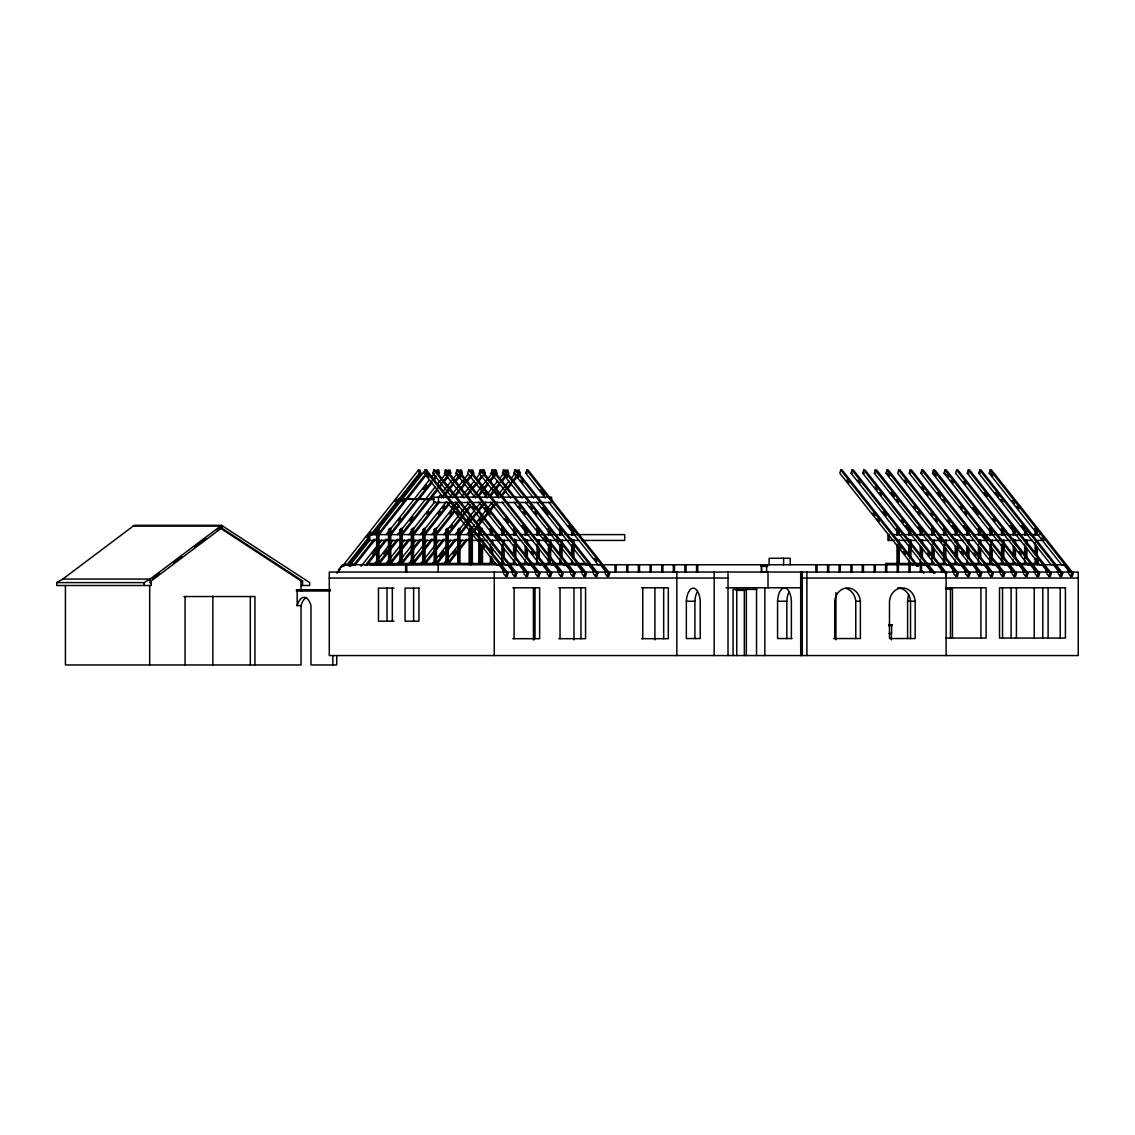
<?xml version="1.0" encoding="UTF-8"?>
<svg xmlns="http://www.w3.org/2000/svg" width="1135" height="1135" viewBox="0 0 1135 1135"><rect width="100%" height="100%" fill="white"/><g stroke="black" fill="none" stroke-linecap="round" stroke-linejoin="round"><path stroke-width="1.5" d="M443.785 498.01L424.206 473.252L425.114 470.06L426.76 470.032L427.668 473.238M452.482 498.01L432.903 473.252L433.811 470.06L435.244 470.06L516.822 573.218L515.914 576.41L514.481 576.41L512.311 573.657M464.031 498.01L444.452 473.252L445.374 470.06L446.793 470.06L528.385 573.218L527.463 576.41L526.044 576.41L523.873 573.657M475.593 498.01L456.015 473.252L456.923 470.06L458.356 470.06L539.934 573.218L539.026 576.41L537.593 576.41L535.422 573.657M547.113 573.657L549.297 576.41L550.716 576.41L551.638 573.218L470.046 470.06L468.627 470.06L467.705 473.252L487.284 498.01M498.847 498.01L479.268 473.252L480.176 470.06L481.609 470.06L563.187 573.218L562.279 576.41L560.846 576.41L558.675 573.657M510.679 498.01L491.1 473.252L492.022 470.06L493.441 470.06L575.034 573.218L574.111 576.41L572.693 576.41L570.508 573.657M522.1 498.01L502.507 473.252L503.429 470.06L504.848 470.06L586.44 573.218L585.532 576.41L584.099 576.41L581.929 573.657M533.507 498.01L513.928 473.252L514.836 470.06L516.269 470.06L597.847 573.218L596.939 576.41L595.506 576.41L593.335 573.657M545.339 498.01L525.76 473.252L526.683 470.06L528.101 470.06L609.694 573.218L608.771 576.41L607.353 576.41L605.182 573.657M426.533 470.06L508.125 573.218L507.217 576.41L505.784 576.41L506.707 573.218L425.114 470.06M514.481 576.41L515.403 573.218L433.811 470.06M526.044 576.41L526.952 573.218L445.374 470.06M537.593 576.41L538.515 573.218L456.923 470.06M549.297 576.41L550.205 573.218L468.627 470.06M560.846 576.41L561.768 573.218L480.176 470.06M572.693 576.41L573.601 573.218L492.022 470.06M584.099 576.41L585.007 573.218L503.429 470.06M595.506 576.41L596.428 573.218L514.836 470.06M607.353 576.41L608.261 573.218L526.683 470.06M918.314 566.337L842.156 470.06L840.737 470.06L839.815 473.252L912.71 565.414M923.975 565.414L851.094 473.252L852.002 470.06L853.435 470.06L935.013 573.218M935.666 565.414L862.784 473.252L863.707 470.06L865.125 470.06L946.718 573.218L945.795 576.41M947.228 565.414L874.347 473.252L875.255 470.06L876.674 470.06L958.266 573.218L957.358 576.41L955.925 576.41L953.755 573.657M958.919 565.414L886.038 473.252L886.946 470.06L888.379 470.06L969.971 573.218L969.049 576.41L967.63 576.41L965.445 573.657M977.15 573.657L979.321 576.41L980.753 576.41L981.661 573.218L900.069 470.06L898.65 470.06L897.728 473.252L970.624 565.414M982.172 565.414L909.291 473.252L910.199 470.06L911.632 470.06L993.21 573.218L992.302 576.41L990.869 576.41L988.698 573.657M993.721 565.414L920.84 473.252L921.762 470.06L923.181 470.06L1004.773 573.218L1003.851 576.41L1002.432 576.41L1000.261 573.657M1005.426 565.414L932.544 473.252L933.452 470.06L934.885 470.06L1016.463 573.218L1015.555 576.41L1014.122 576.41L1011.952 573.657M989.791 531.024L944.093 473.252L945.015 470.06L946.434 470.06L1028.026 573.218L1027.104 576.41L1025.685 576.41L1023.5 573.657M1035.063 573.657L1037.234 576.41L1038.667 576.41L1039.575 573.218L957.997 470.06L956.564 470.06L955.656 473.252L1028.537 565.414M1040.227 565.414L967.346 473.252L968.254 470.06L969.687 470.06L1051.28 573.218L1050.357 576.41L1048.939 576.41L1046.754 573.657M1051.648 565.414L978.753 473.252L979.675 470.06L981.094 470.06L1062.686 573.218L1061.778 576.41L1060.345 576.41L1058.175 573.657M955.925 576.41L956.848 573.218L875.255 470.06M1062.119 565.414L989.223 473.252L990.146 470.06L991.564 470.06L1073.157 573.218L1072.249 576.41L1070.816 576.41L1068.645 573.657M967.63 576.41L968.538 573.218L886.946 470.06M979.321 576.41L980.229 573.218L898.65 470.06M990.869 576.41L991.791 573.218L910.199 470.06M1002.432 576.41L1003.34 573.218L921.762 470.06M1014.122 576.41L1015.045 573.218L933.452 470.06M1025.685 576.41L1026.593 573.218L945.015 470.06M1037.234 576.41L1038.156 573.218L956.564 470.06M1048.939 576.41L1049.847 573.218L968.254 470.06M1060.345 576.41L1061.253 573.218L979.675 470.06M1070.816 576.41L1071.724 573.218L990.146 470.06M149.678 580.964L151.225 580.964L221.552 527.945L222.545 525.973M338.556 572.054L338.556 569.656L342.43 564.762L500.01 564.762M336.896 573.189L340.159 569.061M341.635 567.202L418.489 470.032L419.907 470.032L420.83 473.238L371.869 535.124M343.763 566.308L345.934 563.556M366.605 537.423L370.961 531.932M394.895 501.67L397.066 498.918M346.515 565.386L419.397 473.238L420.83 473.238M347.934 565.386L369.698 537.876M376.706 563.457L376.706 529.761L378.92 528.385L378.92 563.457M378.92 528.385L376.706 529.761M349.183 566.308L369.854 540.175M374.195 534.684L425.327 470.032M350.616 566.308L352.786 563.556M375.628 534.684L377.799 531.932M401.733 501.67L403.918 498.918M353.354 565.386L374.025 539.253M378.381 533.748L426.249 473.238M354.787 565.386L375.458 539.253M378.721 535.124L426.576 474.6M388.539 563.457L388.539 529.761L390.766 528.385L390.766 563.457M390.766 528.385L388.539 529.761M361.015 566.308L381.686 540.175M386.042 534.684L429.555 479.665M431.726 476.913L433.91 474.16M372.237 553.937L375.501 549.808M398.342 520.922L400.527 518.17M423.369 489.284L426.632 485.17M365.2 565.386L385.872 539.253M390.213 533.748L435.911 475.976M366.619 565.386L387.29 539.253M390.553 535.124L431.896 482.857M434.067 480.105L436.251 477.353M399.96 563.457L399.96 529.761L402.173 528.385L402.173 563.457M402.173 528.385L399.96 529.761M374.607 563.556L393.107 540.175M397.449 534.684L435.528 486.546M437.699 483.794L445.317 474.16M383.644 553.937L386.907 549.808M409.763 520.922L413.026 516.794M378.792 562.634L397.278 539.253M401.634 533.748L449.488 473.238L450.921 473.238L450.013 470.032L448.58 470.032L449.488 473.238M379.118 564.01L398.711 539.253M401.974 535.124L437.869 489.738M440.04 486.986L442.224 484.234M444.395 481.481L447.658 477.353M411.367 563.457L411.367 529.761L413.594 528.385L413.594 563.457M413.594 528.385L411.367 529.761M386.028 563.556L388.198 560.803M390.369 558.065L404.514 540.175M408.87 534.684L434.975 501.67M438.238 497.541L440.408 494.789M442.593 492.037L456.724 474.16M426.604 514.041L428.789 511.303M390.199 562.634L408.685 539.253M413.041 533.748L438.067 502.11M441.331 497.981L460.909 473.238L462.328 473.238L461.42 470.032L459.987 470.032L460.909 473.238M390.539 564.01L410.118 539.253M413.381 535.124L439.486 502.11M446.012 493.867L453.631 484.234M455.802 481.481L462.328 473.238M422.773 563.457L422.773 529.761L425.001 528.385L425.001 563.457M425.001 528.385L422.773 529.761M397.434 563.556L415.921 540.175M420.276 534.684L446.381 501.67M449.644 497.541L462.697 481.041M464.882 478.289L468.145 474.16M438.025 514.041L440.196 511.303M442.366 508.551L444.551 505.799M401.606 562.634L420.106 539.253M424.447 533.748L448.382 503.486M454.908 495.243L470.145 475.976M401.946 564.01L421.525 539.253M424.788 535.124L449.815 503.486M455.248 496.619L459.604 491.115M461.775 488.362L465.038 484.234M467.223 481.481L473.749 473.238L472.827 470.032L471.408 470.032L472.316 473.238L473.749 473.238M434.194 563.457L434.194 529.761L436.408 528.385L436.408 563.457M436.408 528.385L434.194 529.761M408.841 563.556L427.342 540.175M431.683 534.684L452.354 508.551M454.539 505.799L456.71 503.046M461.065 497.541L474.118 481.041M476.289 478.289L482.815 470.032L484.248 470.032L485.156 473.238L473.196 488.362M449.432 514.041L451.602 511.303M413.026 562.634L431.513 539.253M435.868 533.748L458.71 504.862M466.329 495.243L476.118 482.857M478.289 480.105L481.552 475.976M413.367 564.01L432.946 539.253M436.209 535.124L454.695 511.743M456.88 508.991L459.051 506.238M466.669 496.619L471.011 491.115M446.027 563.457L446.027 529.761L448.254 528.385L448.254 563.457M448.254 528.385L446.027 529.761M420.688 563.556L439.174 540.175M443.53 534.684L469.635 501.67M472.898 497.541L494.661 470.032L496.08 470.032L497.002 473.238L490.476 481.481M450.396 527.803L452.567 525.051M423.781 564.01L443.359 539.253M447.701 533.748L470.557 504.862M478.161 495.243L481.424 491.115M483.609 488.362L487.951 482.857M490.136 480.105L494.477 474.6M425.199 564.01L444.778 539.253M448.041 535.124L470.883 506.238M478.502 496.619L488.291 484.234M459.945 563.457L459.945 528.385L457.731 529.761L457.731 563.457M458.866 529.761L459.945 528.385M432.378 563.556L450.879 540.175M455.22 534.684L480.247 503.046M484.602 497.541L497.655 481.041M499.826 478.289L503.089 474.16M439.245 556.689L443.601 551.184M467.535 520.922L469.706 518.17M436.564 562.634L455.05 539.253M459.405 533.748L475.721 513.119M477.892 510.367L482.247 504.862M489.866 495.243L506.182 474.6M436.904 564.01L456.483 539.253M459.746 535.124L485.851 502.11M490.206 496.619L499.996 484.234M502.167 481.481L508.693 473.238L507.785 470.032L506.352 470.032L507.274 473.238L508.693 473.238M443.799 563.556L462.285 540.175M466.641 534.684L468.812 531.932M472.075 527.803L474.26 525.051M476.43 522.299L491.654 503.046M496.009 497.541L509.062 481.041M511.232 478.289L514.495 474.16M452.837 553.937L456.1 549.808M478.942 520.922L481.112 518.17M447.97 562.634L466.471 539.253M472.997 530.996L487.128 513.119M489.313 510.367L493.654 504.862M501.273 495.243L516.51 475.976M448.311 564.01L467.89 539.253M473.323 532.372L497.258 502.11M501.613 496.619L505.969 491.115M508.139 488.362L511.403 484.234M513.573 481.481L520.1 473.238L519.192 470.032L517.759 470.032L518.681 473.238L520.1 473.238M480.261 529.761L482.488 528.385L481.41 529.761M151.225 580.964L151.225 585.504L56.75 585.504L56.75 582.596L62.78 579.077L134.214 525.335L221.552 525.335L309.699 582.596L309.699 585.504L300.974 585.504M56.75 582.596L144.088 582.596L150.118 579.077L221.552 525.335M152.487 578.85L159.524 573.544M173.584 562.946L182.026 556.576M194.681 547.042L205.946 538.558M217.196 530.073L221.552 527.945L302.577 580.964L302.577 585.504M485.156 473.238L483.737 473.238L482.815 470.032M497.002 473.238L495.569 473.238L494.661 470.032M424.206 473.252L425.625 473.252L428.888 477.381M432.903 473.252L434.322 473.252M444.452 473.252L445.885 473.252L448.055 476.005M456.015 473.252L457.433 473.252M479.268 473.252L480.687 473.252M491.1 473.252L492.533 473.252L494.704 476.005M502.507 473.252L503.94 473.252L507.203 477.381M513.928 473.252L515.347 473.252M525.76 473.252L527.193 473.252M851.094 473.252L852.513 473.252M862.784 473.252L864.217 473.252M874.347 473.252L875.766 473.252M886.038 473.252L887.471 473.252L889.641 476.005M909.291 473.252L910.71 473.252M920.84 473.252L922.273 473.252M932.544 473.252L933.963 473.252L936.148 476.005M944.093 473.252L945.526 473.252M967.346 473.252L968.779 473.252M978.753 473.252L980.186 473.252M989.223 473.252L990.656 473.252L992.827 476.005M434.038 499.088L398.669 499.088L434.038 499.57M469.025 502.507L433.669 502.507L433.669 497.144L551.596 497.144L551.596 501.159M472.061 502.507L503.883 502.507M507.416 502.507L551.596 502.507M133.107 526.058L220.445 526.058L221.552 527.945M470.103 564.762L470.103 528.385L471.252 528.385M478.8 535.408L478.8 528.385L479.949 528.385M490.363 535.408L490.363 528.385L491.498 528.385M501.911 535.408L501.911 528.385L503.06 528.385M513.616 535.408L513.616 528.385L514.751 528.385M525.164 535.408L525.164 528.385L526.314 528.385M537.011 535.408L537.011 528.385L538.146 528.385M548.418 535.408L548.418 528.385L549.567 528.385M559.825 535.408L559.825 528.385L560.974 528.385M571.671 535.408L571.671 528.385L572.806 528.385M896.99 535.408L896.99 528.385L898.14 528.385M908.695 535.408L908.695 528.385L909.83 528.385M920.244 535.408L920.244 528.385L921.393 528.385M931.948 535.408L931.948 528.385L933.083 528.385M943.639 535.408L943.639 528.385L944.788 528.385M955.202 535.408L955.202 528.385L956.337 528.385M966.75 535.408L966.75 528.385L967.885 528.385M978.441 535.408L978.441 528.385L979.59 528.385M990.004 535.408L990.004 528.385L991.139 528.385M1001.552 535.408L1001.552 528.385L1002.702 528.385M1013.257 535.408L1013.257 528.385L1014.392 528.385M1024.664 535.408L1024.664 528.385L1025.799 528.385M1035.134 535.408L1035.134 528.385L1036.269 528.385M470.103 528.385L472.33 529.761L472.33 563.457M478.8 528.385L481.027 529.761L481.027 534.812M490.363 528.385L492.576 529.761L492.576 534.812M501.911 528.385L504.139 529.761L504.139 534.812M513.616 528.385L515.829 529.761L515.829 534.812M525.164 528.385L527.392 529.761L527.392 534.812M537.011 528.385L539.224 529.761L539.224 534.812M548.418 528.385L550.645 529.761L550.645 534.812M559.825 528.385L562.052 529.761L562.052 534.812M571.671 528.385L573.884 529.761L573.884 534.812M896.99 528.385L899.218 529.761L899.218 534.812M908.695 528.385L910.908 529.761L910.908 534.812M920.244 528.385L922.471 529.761L922.471 534.812M931.948 528.385L934.162 529.761L934.162 534.812M943.639 528.385L945.866 529.761L945.866 534.812M955.202 528.385L957.415 529.761L957.415 534.812M966.75 528.385L968.964 529.761L968.964 534.812M978.441 528.385L980.668 529.761L980.668 534.812M990.004 528.385L992.217 529.761L992.217 534.812M1001.552 528.385L1003.78 529.761L1003.78 534.812M1013.257 528.385L1015.47 529.761L1015.47 534.812M1024.664 528.385L1026.891 529.761L1026.891 534.812M1035.134 528.385L1037.362 529.761L1037.362 534.812M469.393 534.599L368.421 534.599L368.421 540.43L478.275 540.43M471.181 534.599L493.597 534.599M495.967 534.599L516.624 534.599M520.17 534.599L529.024 534.599M531.421 534.599L562.69 534.599M565.074 534.599L624.69 534.599L624.69 540.43L582.17 540.43M892.649 534.599L935.155 534.599M937.553 534.599L947.555 534.599M949.952 534.599L970.595 534.599M972.979 534.599L1039.674 534.599M481.169 540.43L487.128 540.43M490.05 540.43L510.154 540.43M513.091 540.43L521.944 540.43M524.327 540.43L533.18 540.43M536.117 540.43L545.58 540.43M548.517 540.43L579.247 540.43M894.423 540.43L887.939 540.43L887.939 534.599L889.102 534.599L889.102 540.43M896.806 540.43L916.286 540.43M919.222 540.43L928.685 540.43M931.622 540.43L951.726 540.43M954.649 540.43L963.501 540.43M967.048 540.43L974.752 540.43M977.675 540.43L1010.178 540.43M1013.101 540.43L1020.805 540.43M1023.742 540.43L1032.595 540.43M1036.141 540.43L1041.448 540.43M495.754 563.457L369.854 563.457L369.854 564.762M498.18 563.457L504.522 563.457M508.026 563.457L515.829 563.457M518.553 563.457L586.994 563.457M934.63 563.457L885.726 563.457L885.726 564.762M938.163 563.457L945.866 563.457M948.789 563.457L957.656 563.457M960.111 563.457L980.683 563.457M984.215 563.457L993.082 563.457M995.537 563.457L1037.362 563.457M470.259 564.109L371.755 564.762M500.634 564.762L520.27 564.762M520.809 564.762L531.818 564.762M532.372 564.762L555.072 564.762M555.356 564.762L566.904 564.762M567.684 564.762L578.325 564.762M579.134 564.762L589.732 564.762M590.044 564.762L961.842 564.762M962.579 564.762L1008.348 564.762M1008.93 564.762L1019.911 564.762M1020.493 564.762L1054.571 564.762M1055.153 564.762L1065.041 564.762M767.544 566.209L760.776 566.209L767.544 566.478M338.556 569.656L339.691 569.656M925.763 564.762L929.835 569.912L930.984 569.912L930.984 572.054M937.453 564.762L941.539 569.912L942.674 569.912L942.674 572.054M949.002 564.762L953.088 569.912L954.237 569.912L954.237 572.054M960.707 564.762L964.793 569.912L965.928 569.912L965.928 572.054M972.397 564.762L976.483 569.912L977.632 569.912L977.632 572.054M983.96 564.762L988.046 569.912L989.181 569.912L989.181 572.054M995.508 564.762L999.594 569.912L1000.73 569.912L1000.73 572.054M1007.213 564.762L1011.285 569.912L1012.434 569.912L1012.434 572.054M1018.762 564.762L1022.848 569.912L1023.983 569.912L1023.983 572.054M1030.325 564.762L1034.396 569.912L1035.546 569.912L1035.546 572.054M1042.015 564.762L1046.101 569.912L1047.236 569.912L1047.236 572.054M1053.422 564.762L1057.508 569.912L1058.657 569.912L1058.657 572.054M1063.892 564.762L1067.978 569.912L1069.127 569.912L1069.127 572.054M498.861 564.762L503.259 570.309L504.394 570.309L504.394 572.054M507.572 564.762L511.956 570.309L513.105 570.309L513.105 572.054M519.121 564.762L523.519 570.309L524.654 570.309L524.654 572.054M530.683 564.762L535.067 570.309L536.217 570.309L536.217 572.054M542.374 564.762L546.772 570.309L547.907 570.309L547.907 572.054M553.923 564.762L558.321 570.309L559.456 570.309L559.456 572.054M565.769 564.762L570.153 570.309L571.302 570.309L571.302 572.054M577.176 564.762L581.574 570.309L582.709 570.309L582.709 572.054M588.597 564.762L592.981 570.309L594.13 570.309L594.13 572.054L329.278 572.054L329.278 655.562L1078.25 655.562L1078.25 572.054L595.804 572.054M600.429 564.762L604.827 570.309L605.962 570.309L605.962 572.054M767.544 571.799L760.776 572.054M506.707 573.218L508.125 573.218M515.403 573.218L516.822 573.218M526.952 573.218L528.385 573.218M538.515 573.218L539.934 573.218M550.205 573.218L551.638 573.218M561.768 573.218L563.187 573.218M573.601 573.218L575.034 573.218M585.007 573.218L586.44 573.218M596.428 573.218L597.847 573.218M608.261 573.218L609.694 573.218M956.848 573.218L958.266 573.218M968.538 573.218L969.971 573.218M980.229 573.218L981.661 573.218M991.791 573.218L993.21 573.218M1003.34 573.218L1004.773 573.218M1015.045 573.218L1016.463 573.218M1026.593 573.218L1028.026 573.218M1038.156 573.218L1039.575 573.218M1049.847 573.218L1051.28 573.218M1061.253 573.218L1062.686 573.218M1071.724 573.218L1073.157 573.218M329.278 578.055L728.017 578.055M800.7 578.055L1078.25 578.055M62.78 579.077L150.118 579.077M220.006 527.945L301.03 580.964L302.577 580.964M149.678 582.596L151.225 582.596M512.878 587.788L539.636 587.788L539.636 638.693L512.878 638.693M558.817 587.788L585.561 587.788L585.561 638.693L558.817 638.693M641.545 587.788L668.302 587.788L668.302 638.693L641.545 638.693M726.102 587.788L800.7 587.788M945.696 587.788L986.102 587.788L986.102 638.054L945.696 638.054M393.959 588.1L378.466 588.1L378.466 621.185L393.959 621.185M945.526 589.079L952.449 589.079L952.449 638.069M756.889 589.405L733.068 589.405L733.068 655.562M330.427 589.732L296.462 589.732L296.462 591.023L330.427 591.023M736.033 590.37L746.348 590.37L746.348 655.562M183.927 596.542L254.949 596.542L254.949 664.968M686.349 601.238A14.684 6.98 -90 0 1 693.286 588.171A14.684 6.98 -90 0 1 700.224 601.238L700.224 638.537L686.349 638.537L686.349 601.238L694.904 601.238A14.684 6.98 90 0 1 697.188 591.917M792.017 638.537L777.574 638.537L777.574 601.238L786.839 601.238A14.571 6.923 -90 0 1 789.066 591.775M846.072 588.384A14.656 12.896 -90 0 1 855.762 601.238L860.387 601.238L860.387 638.537L833.516 638.537M907.589 638.537L907.589 601.238L915.165 601.238L915.165 638.537L889.485 638.537L889.485 601.238A14.656 12.896 -90 0 1 902.325 587.944A14.656 12.896 -90 0 1 915.165 601.238M297.171 589.732L297.171 605.622L301.03 605.622A16.869 8.016 90 0 1 306.549 597.592M888.818 624.42L892.323 624.917L888.677 624.917M888.677 625.399L892.096 624.917M888.705 625.882L891.84 625.399M889.003 633.344L891.613 633.344L891.613 625.882M1064.488 564.762L1067.269 567.571M1054.018 564.762L1056.798 567.571M1042.611 564.762L1045.392 567.571M1030.92 564.762L1033.687 567.571M1019.358 564.762L1022.138 567.571M1007.809 564.762L1010.576 567.571M996.104 564.762L998.885 567.571M984.556 564.762L987.322 567.571M972.993 564.762L975.774 567.571M961.302 564.762L964.083 567.571M949.612 564.762L952.378 567.571M938.049 564.762L940.83 567.571M926.359 564.762L929.125 567.571M589.505 564.762L590.697 565.982M578.084 564.762L579.29 565.982M566.677 564.762L567.883 565.982M554.831 564.762L556.037 565.982M543.282 564.762L544.488 565.982M531.577 564.762L532.783 565.982M520.029 564.762L521.235 565.982M508.48 564.762L509.672 565.982M499.769 564.762L500.975 565.982M1012.406 500.762L1014.591 503.514M1016.761 506.267L1018.946 509.019M1041.788 537.905L1043.959 540.657M995.409 492.519L998.672 496.633M1000.857 499.386L1003.028 502.138M1021.528 525.519L1024.792 529.648M984.002 492.519L987.266 496.633M1010.107 525.519L1012.292 528.272M1038.397 561.286L1036.212 558.534L1036.212 563.457M963.601 481.51L965.786 484.262M992.969 518.652L995.154 521.391M1019.088 551.653L1021.259 554.405M946.604 474.629L948.789 477.381M950.96 480.133L953.13 482.886M972.723 507.643L978.157 514.524M1002.091 544.772L1004.262 547.524M991.962 533.776L1016.974 565.414M960.082 506.267L962.253 509.019M964.424 511.772L966.609 514.524M982.924 535.152L987.266 540.657M937.496 492.519L940.759 496.633M942.944 499.386L945.114 502.138M963.601 525.519L965.786 528.272M989.72 558.534L991.891 561.286M921.592 487.014L923.776 489.767M925.947 492.519L928.118 495.271M947.697 520.014L949.881 522.767M952.052 525.519L954.223 528.272M973.816 553.029L975.986 555.781M904.595 480.133L906.78 482.886M930.714 513.148L932.885 515.9M935.056 518.652L937.24 521.391M956.819 546.148L958.99 548.9M961.161 551.653L963.345 554.405M913.576 506.267L915.746 509.019M917.917 511.772L920.102 514.524M938.588 537.905L941.851 542.033M891.003 492.519L894.267 496.633M896.437 499.386L898.608 502.138M918.187 526.895L920.371 529.648M863.707 470.06L945.285 573.218M875.085 487.014L877.27 489.767M879.441 492.519L881.611 495.271M901.204 520.014L903.375 522.767M905.546 525.519L907.73 528.272M927.309 553.029L929.48 555.781M852.002 470.06L933.594 573.218M857.961 480.133L860.131 482.886M882.973 511.772L886.236 515.9M909.078 544.772L911.263 547.524M921.577 570.465L923.748 573.218M840.737 470.06L916.881 566.337M846.682 480.133L848.867 482.886M872.787 513.148L874.971 515.9M877.142 518.652L879.313 521.391M898.906 546.148L901.077 548.9M903.247 551.653L905.432 554.405M540.246 489.767L544.601 495.271M568.536 525.519L570.706 528.272M594.641 558.534L596.811 561.286M548.616 502.138L598.656 565.414M516.439 474.629L518.61 477.381M520.795 480.133L522.965 482.886M542.544 507.643L547.992 514.524M571.912 544.772L574.097 547.524M536.77 502.138L559.612 531.024M561.797 533.776L586.809 565.414M530.045 506.267L532.23 509.019M534.401 511.772L536.571 514.524M556.15 539.281L558.335 542.033M560.506 544.772L562.676 547.524M525.363 502.138L575.402 565.414M518.638 506.267L520.809 509.019M522.994 511.772L525.164 514.524M543.651 537.905L546.914 542.033M549.099 544.772L551.269 547.524M513.942 502.138L563.981 565.414M493.739 489.767L498.095 495.271M522.029 525.519L524.2 528.272M548.134 558.534L550.305 561.286M502.11 502.138L552.149 565.414M480.006 487.014L482.191 489.767M484.361 492.519L486.532 495.271M505.032 518.652L508.296 522.767M531.137 551.653L533.322 554.405M490.547 502.138L540.586 565.414M458.526 474.629L460.697 477.381M462.881 480.133L465.052 482.886M484.631 507.643L490.065 514.524M513.999 544.772L516.184 547.524M478.856 502.138L501.698 531.024M503.869 533.776L528.896 565.414M471.99 506.267L474.16 509.019M494.832 535.152L499.187 540.657M467.294 502.138L517.333 565.414M455.745 502.138L505.784 565.414M451.73 506.267L453.915 509.019M456.086 511.772L458.256 514.524M477.835 539.281L480.02 542.033M482.191 544.772L484.375 547.524M447.048 502.138L497.087 565.414M503.614 573.657L505.784 576.41M418.489 470.032L419.397 473.238M1067.978 569.912L1067.978 572.054M1060.232 587.788L1060.232 638.054M1057.508 569.912L1057.508 572.054M1048.102 587.788L1048.102 638.054M1046.101 569.912L1046.101 572.054M1042.781 587.788L1042.781 638.054M1037.362 546.602L1037.362 556.717M1037.362 560.094L1037.362 564.762M1036.212 529.761L1036.212 534.812M1036.212 544.928L1036.212 555.029M1035.134 542.416L1035.134 554.689M1035.134 558.193L1035.134 563.457M1034.396 569.912L1034.396 572.054M1034.226 587.788L1034.226 638.054M1026.891 539.863L1026.891 544.928M1026.891 548.29L1026.891 558.406M1025.742 529.761L1025.742 534.812M1025.742 539.863L1025.742 543.239M1025.742 546.602L1025.742 558.406M1024.664 544.176L1024.664 563.457M1022.848 569.912L1022.848 572.054M1016.421 587.788L1016.421 638.054M1015.47 539.863L1015.47 544.928M1015.47 548.29L1015.47 558.406M1014.335 529.761L1014.335 534.812M1014.335 539.863L1014.335 543.239M1014.335 546.602L1014.335 558.406M1013.257 538.912L1013.257 542.416M1013.257 545.921L1013.257 556.448M1013.257 559.952L1013.257 563.457M1011.285 569.912L1011.285 572.054M1011.101 587.788L1011.101 638.054M1003.78 539.863L1003.78 543.239M1003.78 546.602L1003.78 558.406M1002.631 529.761L1002.631 534.812M1002.631 544.928L1002.631 556.717M1002.631 560.094L1002.631 563.457M1002.531 587.788L1002.531 638.054M1001.552 544.176L1001.552 563.457M999.594 569.912L999.594 572.054M992.217 539.863L992.217 543.239M992.217 548.29L992.217 558.406M991.082 529.761L991.082 534.812M991.082 544.928L991.082 556.717M991.082 560.094L991.082 563.457M990.004 544.176L990.004 563.457M988.046 569.912L988.046 572.054M980.924 587.788L980.924 638.054M980.668 539.863L980.668 544.928M980.668 548.29L980.668 558.406M979.519 529.761L979.519 534.812M979.519 539.863L979.519 543.239M979.519 546.602L979.519 556.717M978.441 544.176L978.441 563.457M976.483 569.912L976.483 572.054M968.964 539.863L968.964 544.928M968.964 548.29L968.964 558.406M967.829 529.761L967.829 534.812M967.829 539.863L967.829 543.239M967.829 546.602L967.829 558.406M966.75 545.921L966.75 556.448M966.75 559.952L966.75 563.457M964.793 569.912L964.793 572.054M957.415 539.863L957.415 544.928M957.415 548.29L957.415 558.406M956.28 529.761L956.28 534.812M956.28 539.863L956.28 543.239M956.28 546.602L956.28 558.406M955.202 538.912L955.202 542.416M955.202 545.921L955.202 556.448M955.202 559.952L955.202 563.457M953.088 569.912L953.088 572.054M950.477 589.079L950.477 638.069M946.122 572.054L946.122 655.562M945.866 539.863L945.866 543.239M945.866 548.29L945.866 558.406M944.717 529.761L944.717 534.812M944.717 544.928L944.717 556.717M944.717 560.094L944.717 563.457M943.639 544.176L943.639 563.457M941.539 569.912L941.539 572.054M934.162 539.863L934.162 544.928M934.162 548.29L934.162 558.406M933.027 529.761L933.027 534.812M933.027 546.602L933.027 556.717M931.948 544.176L931.948 563.457M929.835 569.912L929.835 572.054M922.471 539.863L922.471 544.928M922.471 548.29L922.471 558.406M921.506 564.762L921.506 572.054M921.322 529.761L921.322 534.812M921.322 539.863L921.322 543.239M921.322 546.602L921.322 558.406M920.244 545.921L920.244 556.448M920.244 559.952L920.244 563.457M920.357 564.762L920.357 572.054M910.908 539.863L910.908 544.928M910.908 548.29L910.908 558.406M910.54 638.537L910.54 601.238A14.656 12.896 -90 0 0 897.7 587.944M910.086 564.762L910.086 572.054M909.773 529.761L909.773 534.812M909.773 539.863L909.773 543.239M909.773 546.602L909.773 558.406M908.951 564.762L908.951 572.054M908.695 538.912L908.695 542.416M908.695 545.921L908.695 556.448M908.695 559.952L908.695 563.457M899.218 539.863L899.218 543.239M899.218 546.602L899.218 563.457M898.395 564.762L898.395 572.054M898.069 529.761L898.069 534.812M898.069 544.928L898.069 563.457M897.246 564.762L897.246 572.054M896.99 544.176L896.99 563.457M891.386 633.344L891.386 639.885M886.804 563.457L886.69 572.054M885.555 564.762L885.555 572.054M875.284 564.762L875.284 572.054M874.149 564.762L874.149 572.054M863.451 564.762L863.451 572.054M862.302 564.762L862.302 572.054M855.762 601.238L855.762 638.537M852.03 564.762L852.03 572.054M850.895 564.762L850.895 572.054M840.283 564.762L840.283 572.054M839.134 564.762L839.134 572.054M835.942 592.583L835.942 639.814M834.722 638.537L834.722 601.238A14.656 12.896 -90 0 1 847.547 587.944A14.656 12.896 -90 0 1 860.387 601.238M828.72 564.762L828.72 572.054M827.585 564.762L827.585 572.054M817.03 564.762L817.03 572.054M815.881 564.762L815.881 572.054M806.9 572.054L806.9 655.562M802.275 572.054L802.275 655.562M800.7 572.054L800.7 655.562M791.379 638.537L791.379 601.238A14.571 6.923 -90 0 0 784.469 587.944A14.571 6.923 -90 0 0 777.574 601.238M790.187 564.762L790.187 558.264L769.133 558.264L769.133 564.762M786.839 601.238L786.839 638.537M783.618 558.264L783.618 564.762M768.012 572.054L768.012 587.788M766.622 564.762L766.622 572.054M764.848 587.788L764.848 655.562M761.628 566.478L761.628 571.799M761.401 566.478L761.401 571.799M756.534 589.405L756.534 655.562M744.347 590.37L744.347 655.562M736.771 589.405L736.771 655.562M728.017 572.054L728.017 655.562M714.17 572.054L714.17 655.562M697.713 564.762L697.713 572.054M696.578 564.762L696.578 572.054M694.904 601.238L694.904 638.537M686.022 564.762L686.022 572.054M684.873 564.762L684.873 572.054M676.857 572.054L676.857 655.562M674.46 564.762L674.46 572.054M673.325 564.762L673.325 572.054M663.677 587.788L663.677 638.693M662.911 564.762L662.911 572.054M661.762 564.762L661.762 572.054M654.909 587.717L654.909 639.899M651.206 564.762L651.206 572.054M650.071 564.762L650.071 572.054M642.765 587.788L642.765 638.693M639.516 564.762L639.516 572.054M638.367 564.762L638.367 572.054M627.811 564.762L627.811 572.054M626.676 564.762L626.676 572.054M616.121 564.762L616.121 572.054M614.986 564.762L614.986 572.054M604.827 570.309L604.827 572.054M592.981 570.309L592.981 572.054M581.574 570.309L581.574 572.054M580.936 587.788L580.936 638.693M573.884 539.863L573.884 544.928M573.884 548.29L573.884 558.406M573.97 587.717L573.97 639.899M572.749 529.761L572.749 534.812M572.749 539.863L572.749 543.239M572.749 546.602L572.749 558.406M571.671 538.912L571.671 542.416M571.671 545.921L571.671 556.448M571.671 559.952L571.671 563.457M570.153 570.309L570.153 572.054M562.052 539.863L562.052 543.239M562.052 546.602L562.052 558.406M560.917 529.761L560.917 534.812M560.917 544.928L560.917 556.717M560.917 560.094L560.917 563.457M560.037 587.788L560.037 638.693M559.825 544.176L559.825 554.689M559.825 558.193L559.825 563.457M558.321 570.309L558.321 572.054M550.645 539.863L550.645 543.239M550.645 546.602L550.645 558.406M549.496 529.761L549.496 534.812M549.496 544.928L549.496 556.717M549.496 560.094L549.496 563.457M548.418 544.176L548.418 563.457M546.772 570.309L546.772 572.054M539.224 539.863L539.224 544.928M539.224 548.29L539.224 558.406M538.089 529.761L538.089 534.812M538.089 539.863L538.089 543.239M538.089 546.602L538.089 556.717M537.011 544.176L537.011 563.457M535.067 570.309L535.067 572.054M535.011 587.788L535.011 638.693M534.202 590.37L534.202 639.7M533.422 587.717L533.422 639.899M527.392 539.863L527.392 544.928M527.392 548.29L527.392 558.406M526.243 529.761L526.243 534.812M526.243 539.863L526.243 543.239M526.243 546.602L526.243 558.406M525.164 538.912L525.164 542.416M525.164 545.921L525.164 556.448M525.164 559.952L525.164 563.457M523.519 570.309L523.519 572.054M515.829 539.863L515.829 543.239M515.829 546.602L515.829 558.406M514.694 529.761L514.751 535.408M514.751 538.912L514.751 542.416M514.694 544.928L514.751 558.193M514.694 560.094L514.694 563.457M514.098 587.788L514.098 638.693M513.616 545.921L513.616 556.448M513.616 559.952L513.616 563.457M511.956 570.309L511.956 572.054M504.139 539.863L504.139 543.239M504.139 548.29L504.139 558.406M503.259 570.309L503.259 572.054M502.989 529.761L502.989 534.812M502.989 544.928L502.989 556.717M502.989 560.094L502.989 563.457M501.911 544.176L501.911 563.457M494.264 572.054L494.264 655.562M492.576 539.863L492.576 544.928M492.576 548.29L492.576 555.029M492.576 558.406L492.576 563.457M491.441 529.761L491.441 534.812M491.441 546.602L491.441 553.341M491.441 556.717L491.441 563.457M490.363 544.176L490.363 552.944M490.363 556.448L490.363 563.457M482.488 538.912L482.488 542.416M482.488 545.921L482.488 563.457M481.339 545.921L481.339 563.457M481.027 544.928L481.027 563.457M479.892 529.761L479.892 534.812M479.892 543.239L479.892 563.457M478.8 540.657L478.8 563.457M471.181 529.761L471.181 564.762M469.138 529.761L469.138 563.457M458.81 528.385L458.81 563.457M447.105 528.385L447.105 563.457M438.479 497.144L438.479 502.507M438.138 564.762L438.138 572.054M435.272 528.385L435.272 563.457M423.852 528.385L423.852 563.457M413.622 588.1L413.622 621.185M412.445 528.385L412.445 563.457M406.77 564.762L406.77 572.054M405.621 564.762L405.621 572.054M401.038 528.385L401.038 563.457M392.341 588.1L392.341 621.185M389.617 528.385L389.617 563.457M387.021 588.1L387.021 621.185M377.785 528.385L377.785 563.457M370.932 563.457L370.932 564.762M369.57 534.599L369.57 540.43M336.698 656.158L336.698 664.968L310.976 664.968L310.976 605.622A16.869 8.016 -90 0 0 297.171 605.622M332.839 656.158L332.839 664.968M301.74 589.732L301.74 591.023M301.03 580.964L301.03 591.023M301.03 605.622L301.03 664.968L65.419 664.968L65.419 585.504M250.324 596.542L250.324 664.968M212.841 596.102L212.841 664.968M185.062 596.542L185.062 664.968M149.678 585.504L149.678 664.968M144.088 582.596L144.088 585.504M907.589 601.238A14.656 6.966 -90 0 1 908.724 594.499M438.592 470.032L437.174 470.032L438.082 473.238L439.515 473.238L438.592 470.032M1065.41 587.788L999.509 587.788L999.509 638.054L1065.41 638.054L1065.41 587.788M418.943 588.1L405.067 588.1L405.067 621.185L418.943 621.185L418.943 588.1"/></g></svg>
